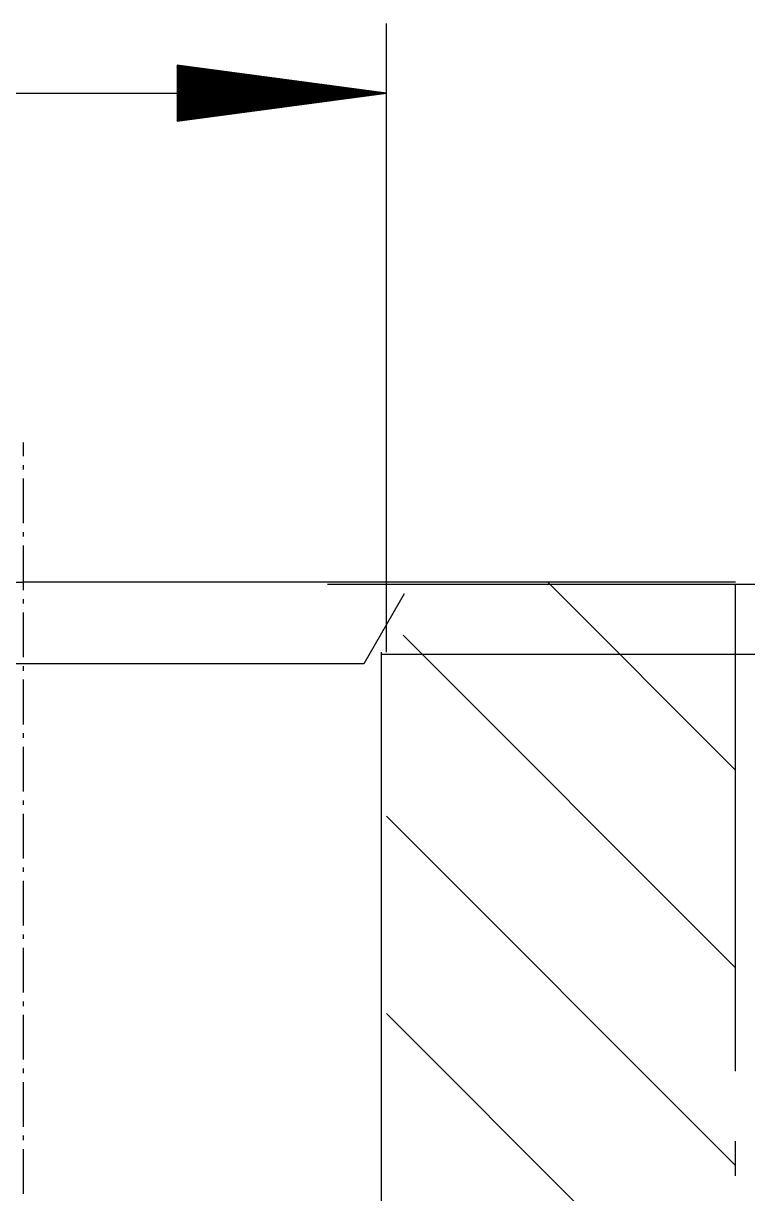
# Model space of a CAD drawing. Extents: x 1146 to 4564, y 131 to 1670.
# Drawn here: x 3685.87 to 3702.08, y 1507.56 to 1533.74 of the extents above; entities that cross this region are included whole.
import ezdxf

# ---------------------------------------------------------------- set-up
doc = ezdxf.new("R2010")
doc.units = 0
doc.header["$LTSCALE"] = 2
doc.header["$MEASUREMENT"] = 0
doc.linetypes.add('CENTER', pattern=[6.25, 5, -0.5, 0.25, -0.5])
doc.linetypes.add('DASHDOT-S', pattern=[14, 10, -2, 0, -2])
doc.layers.get('0').update_dxf_attribs({"linetype": 'CONTINUOUS'})
for name, color, linetype in [('1', 2, 'CONTINUOUS'), ('2', 4, 'CONTINUOUS'), ('4', 2, 'CENTER')]:
    doc.layers.add(name, color=color, linetype=linetype)

msp = doc.modelspace()

# ---------------------------------------------------------------- linework, layer by layer
at = {"color": 7, "linetype": 'Continuous'}
for p, q in [((3689.31, 1532.79), (3689.319, 1532.799)), ((3689.932, 1532.175), (3689.31, 1532.798)), ((3689.31, 1532.772), (3689.334, 1532.797)), ((3689.31, 1532.754), (3689.35, 1532.795)), ((3689.31, 1532.737), (3689.366, 1532.793)), ((3689.31, 1532.719), (3689.381, 1532.79)), ((3689.31, 1532.701), (3689.397, 1532.788)), ((3689.31, 1532.684), (3689.412, 1532.786)), ((3689.31, 1532.666), (3689.428, 1532.784)), ((3689.31, 1532.648), (3689.443, 1532.782)), ((3689.915, 1532.175), (3689.31, 1532.78)), ((3689.31, 1532.631), (3689.459, 1532.78)), ((3689.31, 1532.613), (3689.475, 1532.778)), ((3689.31, 1532.595), (3689.49, 1532.776)), ((3689.31, 1532.578), (3689.506, 1532.774)), ((3689.31, 1532.56), (3689.521, 1532.772)), ((3689.31, 1532.542), (3689.537, 1532.77)), ((3689.31, 1532.525), (3689.553, 1532.768)), ((3689.31, 1532.507), (3689.568, 1532.766)), ((3689.31, 1532.489), (3689.584, 1532.763)), ((3689.897, 1532.175), (3689.31, 1532.762)), ((3689.31, 1532.471), (3689.599, 1532.761)), ((3689.31, 1532.454), (3689.615, 1532.759)), ((3689.31, 1532.436), (3689.631, 1532.757)), ((3689.31, 1532.418), (3689.646, 1532.755)), ((3689.31, 1532.401), (3689.662, 1532.753)), ((3689.31, 1532.383), (3689.677, 1532.751)), ((3689.31, 1532.365), (3689.693, 1532.749)), ((3689.31, 1532.348), (3689.709, 1532.747)), ((3689.879, 1532.175), (3689.31, 1532.745)), ((3689.31, 1532.33), (3689.724, 1532.745)), ((3689.31, 1532.312), (3689.74, 1532.743)), ((3689.31, 1532.295), (3689.755, 1532.741)), ((3689.31, 1532.277), (3689.771, 1532.738)), ((3689.31, 1532.259), (3689.787, 1532.736)), ((3689.31, 1532.242), (3689.802, 1532.734)), ((3689.31, 1532.224), (3689.818, 1532.732)), ((3689.31, 1532.206), (3689.833, 1532.73)), ((3689.31, 1532.189), (3689.849, 1532.728)), ((3689.862, 1532.175), (3689.31, 1532.727)), ((3689.844, 1532.175), (3689.31, 1532.709)), ((3689.826, 1532.175), (3689.31, 1532.692)), ((3689.809, 1532.175), (3689.31, 1532.674)), ((3689.791, 1532.175), (3689.31, 1532.656)), ((3689.773, 1532.175), (3689.31, 1532.639)), ((3689.756, 1532.175), (3689.31, 1532.621)), ((3689.738, 1532.175), (3689.31, 1532.603)), ((3689.72, 1532.175), (3689.31, 1532.586)), ((3689.314, 1532.175), (3689.865, 1532.726)), ((3689.95, 1532.175), (3689.327, 1532.798)), ((3689.331, 1532.175), (3689.88, 1532.724)), ((3689.968, 1532.175), (3689.348, 1532.795)), ((3689.349, 1532.175), (3689.896, 1532.722)), ((3689.367, 1532.175), (3689.911, 1532.72)), ((3689.985, 1532.175), (3689.368, 1532.792)), ((3689.384, 1532.175), (3689.927, 1532.718)), ((3690.003, 1532.175), (3689.389, 1532.789)), ((3689.402, 1532.175), (3689.943, 1532.716)), ((3690.021, 1532.175), (3689.409, 1532.787)), ((3689.42, 1532.175), (3689.958, 1532.714)), ((3690.038, 1532.175), (3689.429, 1532.784)), ((3689.437, 1532.175), (3689.974, 1532.711)), ((3690.056, 1532.175), (3689.45, 1532.781)), ((3689.455, 1532.175), (3689.989, 1532.709)), ((3690.074, 1532.175), (3689.47, 1532.779)), ((3689.473, 1532.175), (3690.005, 1532.707)), ((3689.49, 1532.175), (3690.021, 1532.705)), ((3690.092, 1532.175), (3689.491, 1532.776)), ((3689.508, 1532.175), (3690.036, 1532.703)), ((3690.109, 1532.175), (3689.511, 1532.773)), ((3689.526, 1532.175), (3690.052, 1532.701)), ((3690.127, 1532.175), (3689.531, 1532.77)), ((3689.543, 1532.175), (3690.067, 1532.699)), ((3690.145, 1532.175), (3689.552, 1532.768)), ((3689.561, 1532.175), (3690.083, 1532.697)), ((3690.162, 1532.175), (3689.572, 1532.765)), ((3689.579, 1532.175), (3690.099, 1532.695)), ((3690.18, 1532.175), (3689.593, 1532.762)), ((3689.596, 1532.175), (3690.114, 1532.693)), ((3690.198, 1532.175), (3689.613, 1532.76)), ((3689.614, 1532.175), (3690.13, 1532.691)), ((3689.632, 1532.175), (3690.145, 1532.689)), ((3690.215, 1532.175), (3689.633, 1532.757)), ((3689.65, 1532.175), (3690.161, 1532.686)), ((3690.233, 1532.175), (3689.654, 1532.754)), ((3689.667, 1532.175), (3690.177, 1532.684)), ((3690.251, 1532.175), (3689.674, 1532.751)), ((3689.685, 1532.175), (3690.192, 1532.682)), ((3690.268, 1532.175), (3689.695, 1532.749)), ((3689.703, 1532.175), (3690.208, 1532.68)), ((3690.286, 1532.175), (3689.715, 1532.746)), ((3689.72, 1532.175), (3690.223, 1532.678)), ((3690.304, 1532.175), (3689.735, 1532.743)), ((3689.738, 1532.175), (3690.239, 1532.676)), ((3690.321, 1532.175), (3689.756, 1532.741)), ((3689.756, 1532.175), (3690.255, 1532.674)), ((3689.773, 1532.175), (3690.27, 1532.672)), ((3690.339, 1532.175), (3689.776, 1532.738)), ((3689.791, 1532.175), (3690.286, 1532.67)), ((3690.357, 1532.175), (3689.797, 1532.735)), ((3689.809, 1532.175), (3690.301, 1532.668)), ((3690.374, 1532.175), (3689.817, 1532.732)), ((3689.826, 1532.175), (3690.317, 1532.666)), ((3690.392, 1532.175), (3689.837, 1532.73)), ((3689.844, 1532.175), (3690.333, 1532.664)), ((3690.41, 1532.175), (3689.858, 1532.727)), ((3689.862, 1532.175), (3690.348, 1532.662)), ((3690.427, 1532.175), (3689.878, 1532.724)), ((3689.879, 1532.175), (3690.364, 1532.659)), ((3689.897, 1532.175), (3690.379, 1532.657)), ((3690.445, 1532.175), (3689.899, 1532.721)), ((3689.915, 1532.175), (3690.395, 1532.655)), ((3690.463, 1532.175), (3689.919, 1532.719)), ((3689.932, 1532.175), (3690.411, 1532.653)), ((3690.48, 1532.175), (3689.939, 1532.716)), ((3689.95, 1532.175), (3690.426, 1532.651)), ((3690.498, 1532.175), (3689.96, 1532.713)), ((3689.968, 1532.175), (3690.442, 1532.649)), ((3690.516, 1532.175), (3689.98, 1532.711)), ((3689.985, 1532.175), (3690.457, 1532.647)), ((3690.533, 1532.175), (3690.001, 1532.708)), ((3690.003, 1532.175), (3690.473, 1532.645)), ((3690.551, 1532.175), (3690.021, 1532.705)), ((3690.021, 1532.175), (3690.489, 1532.643)), ((3690.038, 1532.175), (3690.504, 1532.641)), ((3690.569, 1532.175), (3690.041, 1532.702)), ((3690.056, 1532.175), (3690.52, 1532.639)), ((3690.586, 1532.175), (3690.062, 1532.7)), ((3690.074, 1532.175), (3690.535, 1532.637)), ((3690.604, 1532.175), (3690.082, 1532.697)), ((3690.091, 1532.175), (3690.551, 1532.634)), ((3690.622, 1532.175), (3690.103, 1532.694)), ((3690.109, 1532.175), (3690.567, 1532.632)), ((3690.64, 1532.175), (3690.123, 1532.692)), ((3690.127, 1532.175), (3690.582, 1532.63)), ((3690.657, 1532.175), (3690.143, 1532.689)), ((3690.144, 1532.175), (3690.598, 1532.628)), ((3690.162, 1532.175), (3690.613, 1532.626)), ((3690.675, 1532.175), (3690.164, 1532.686)), ((3690.18, 1532.175), (3690.629, 1532.624)), ((3690.693, 1532.175), (3690.184, 1532.683)), ((3690.198, 1532.175), (3690.645, 1532.622)), ((3690.71, 1532.175), (3690.205, 1532.681)), ((3690.215, 1532.175), (3690.66, 1532.62)), ((3690.728, 1532.175), (3690.225, 1532.678)), ((3690.233, 1532.175), (3690.676, 1532.618)), ((3690.746, 1532.175), (3690.245, 1532.675)), ((3690.251, 1532.175), (3690.691, 1532.616)), ((3690.763, 1532.175), (3690.266, 1532.673)), ((3690.268, 1532.175), (3690.707, 1532.614)), ((3690.781, 1532.175), (3690.286, 1532.67)), ((3690.286, 1532.175), (3690.723, 1532.612)), ((3690.304, 1532.175), (3690.738, 1532.61)), ((3690.799, 1532.175), (3690.307, 1532.667)), ((3690.321, 1532.175), (3690.754, 1532.607)), ((3690.816, 1532.175), (3690.327, 1532.664)), ((3690.339, 1532.175), (3690.769, 1532.605)), ((3690.834, 1532.175), (3690.347, 1532.662)), ((3690.357, 1532.175), (3690.785, 1532.603)), ((3690.852, 1532.175), (3690.368, 1532.659)), ((3690.374, 1532.175), (3690.801, 1532.601)), ((3690.869, 1532.175), (3690.388, 1532.656)), ((3690.392, 1532.175), (3690.816, 1532.599)), ((3690.887, 1532.175), (3690.409, 1532.653)), ((3690.41, 1532.175), (3690.832, 1532.597)), ((3690.427, 1532.175), (3690.847, 1532.595)), ((3690.905, 1532.175), (3690.429, 1532.651)), ((3690.445, 1532.175), (3690.863, 1532.593)), ((3690.922, 1532.175), (3690.449, 1532.648)), ((3690.463, 1532.175), (3690.879, 1532.591)), ((3690.94, 1532.175), (3690.47, 1532.645)), ((3690.48, 1532.175), (3690.894, 1532.589)), ((3690.958, 1532.175), (3690.49, 1532.643)), ((3690.498, 1532.175), (3690.91, 1532.587)), ((3690.975, 1532.175), (3690.51, 1532.64)), ((3690.516, 1532.175), (3690.925, 1532.585)), ((3690.993, 1532.175), (3690.531, 1532.637)), ((3690.533, 1532.175), (3690.941, 1532.582)), ((3691.011, 1532.175), (3690.551, 1532.634)), ((3690.551, 1532.175), (3690.956, 1532.58)), ((3690.569, 1532.175), (3690.972, 1532.578)), ((3691.028, 1532.175), (3690.572, 1532.632)), ((3690.586, 1532.175), (3690.988, 1532.576)), ((3691.046, 1532.175), (3690.592, 1532.629)), ((3690.604, 1532.175), (3691.003, 1532.574)), ((3691.064, 1532.175), (3690.612, 1532.626)), ((3690.622, 1532.175), (3691.019, 1532.572)), ((3691.081, 1532.175), (3690.633, 1532.624)), ((3691.099, 1532.175), (3690.653, 1532.621)), ((3691.117, 1532.175), (3690.674, 1532.618)), ((3691.134, 1532.175), (3690.694, 1532.615)), ((3691.152, 1532.175), (3690.714, 1532.613)), ((3691.17, 1532.175), (3690.735, 1532.61)), ((3691.188, 1532.175), (3690.755, 1532.607)), ((3691.205, 1532.175), (3690.776, 1532.605)), ((3691.223, 1532.175), (3690.796, 1532.602)), ((3691.241, 1532.175), (3690.816, 1532.599)), ((3691.258, 1532.175), (3690.837, 1532.596)), ((3691.276, 1532.175), (3690.857, 1532.594)), ((3691.294, 1532.175), (3690.878, 1532.591)), ((3691.311, 1532.175), (3690.898, 1532.588)), ((3691.329, 1532.175), (3690.918, 1532.585)), ((3691.347, 1532.175), (3690.939, 1532.583)), ((3691.364, 1532.175), (3690.959, 1532.58)), ((3691.382, 1532.175), (3690.98, 1532.577)), ((3691.4, 1532.175), (3691, 1532.575)), ((3691.417, 1532.175), (3691.02, 1532.572)), ((3689.703, 1532.175), (3689.31, 1532.568)), ((3689.685, 1532.175), (3689.31, 1532.55)), ((3689.667, 1532.175), (3689.31, 1532.533)), ((3689.65, 1532.175), (3689.31, 1532.515)), ((3689.632, 1532.175), (3689.31, 1532.497)), ((3689.614, 1532.175), (3689.31, 1532.48)), ((3689.597, 1532.175), (3689.31, 1532.462)), ((3689.579, 1532.175), (3689.31, 1532.444)), ((3689.561, 1532.175), (3689.31, 1532.427)), ((3689.543, 1532.175), (3689.31, 1532.409)), ((3689.526, 1532.175), (3689.31, 1532.391)), ((3689.508, 1532.175), (3689.31, 1532.374)), ((3689.49, 1532.175), (3689.31, 1532.356)), ((3689.473, 1532.175), (3689.31, 1532.338)), ((3689.455, 1532.175), (3689.31, 1532.32)), ((3690.639, 1532.175), (3691.034, 1532.57)), ((3690.657, 1532.175), (3691.05, 1532.568)), ((3690.675, 1532.175), (3691.066, 1532.566)), ((3690.692, 1532.175), (3691.081, 1532.564)), ((3690.71, 1532.175), (3691.097, 1532.562)), ((3690.728, 1532.175), (3691.112, 1532.56)), ((3690.746, 1532.175), (3691.128, 1532.558)), ((3690.763, 1532.175), (3691.144, 1532.555)), ((3690.781, 1532.175), (3691.159, 1532.553)), ((3690.799, 1532.175), (3691.175, 1532.551)), ((3690.816, 1532.175), (3691.19, 1532.549)), ((3690.834, 1532.175), (3691.206, 1532.547)), ((3690.852, 1532.175), (3691.222, 1532.545)), ((3690.869, 1532.175), (3691.237, 1532.543)), ((3690.887, 1532.175), (3691.253, 1532.541)), ((3690.905, 1532.175), (3691.268, 1532.539)), ((3690.922, 1532.175), (3691.284, 1532.537)), ((3690.94, 1532.175), (3691.3, 1532.535)), ((3690.958, 1532.175), (3691.315, 1532.533)), ((3690.975, 1532.175), (3691.331, 1532.53)), ((3690.993, 1532.175), (3691.346, 1532.528)), ((3691.011, 1532.175), (3691.362, 1532.526)), ((3691.028, 1532.175), (3691.378, 1532.524)), ((3691.435, 1532.175), (3691.041, 1532.569)), ((3691.046, 1532.175), (3691.393, 1532.522)), ((3691.453, 1532.175), (3691.061, 1532.566)), ((3691.064, 1532.175), (3691.409, 1532.52)), ((3691.081, 1532.175), (3691.424, 1532.518)), ((3691.47, 1532.175), (3691.082, 1532.564)), ((3691.099, 1532.175), (3691.44, 1532.516)), ((3691.488, 1532.175), (3691.102, 1532.561)), ((3691.117, 1532.175), (3691.456, 1532.514)), ((3691.506, 1532.175), (3691.122, 1532.558)), ((3691.134, 1532.175), (3691.471, 1532.512)), ((3691.523, 1532.175), (3691.143, 1532.556)), ((3691.152, 1532.175), (3691.487, 1532.51)), ((3691.541, 1532.175), (3691.163, 1532.553)), ((3691.17, 1532.175), (3691.502, 1532.508)), ((3691.559, 1532.175), (3691.184, 1532.55)), ((3691.187, 1532.175), (3691.518, 1532.506)), ((3691.576, 1532.175), (3691.204, 1532.547)), ((3691.205, 1532.175), (3691.534, 1532.503)), ((3691.223, 1532.175), (3691.549, 1532.501)), ((3691.594, 1532.175), (3691.224, 1532.545)), ((3691.24, 1532.175), (3691.565, 1532.499)), ((3691.612, 1532.175), (3691.245, 1532.542)), ((3691.258, 1532.175), (3691.58, 1532.497)), ((3691.629, 1532.175), (3691.265, 1532.539)), ((3691.276, 1532.175), (3691.596, 1532.495)), ((3691.647, 1532.175), (3691.286, 1532.537)), ((3691.294, 1532.175), (3691.612, 1532.493)), ((3691.665, 1532.175), (3691.306, 1532.534)), ((3691.311, 1532.175), (3691.627, 1532.491)), ((3691.682, 1532.175), (3691.326, 1532.531)), ((3691.329, 1532.175), (3691.643, 1532.489)), ((3691.7, 1532.175), (3691.347, 1532.528)), ((3691.347, 1532.175), (3691.658, 1532.487)), ((3691.364, 1532.175), (3691.674, 1532.485)), ((3691.718, 1532.175), (3691.367, 1532.526)), ((3691.382, 1532.175), (3691.69, 1532.483)), ((3691.736, 1532.175), (3691.388, 1532.523)), ((3691.4, 1532.175), (3691.705, 1532.481)), ((3691.753, 1532.175), (3691.408, 1532.52)), ((3691.417, 1532.175), (3691.721, 1532.479)), ((3691.771, 1532.175), (3691.428, 1532.517)), ((3691.435, 1532.175), (3691.736, 1532.476)), ((3691.789, 1532.175), (3691.449, 1532.515)), ((3691.453, 1532.175), (3691.752, 1532.474)), ((3691.806, 1532.175), (3691.469, 1532.512)), ((3691.47, 1532.175), (3691.768, 1532.472)), ((3691.488, 1532.175), (3691.783, 1532.47)), ((3691.824, 1532.175), (3691.49, 1532.509)), ((3691.506, 1532.175), (3691.799, 1532.468)), ((3691.842, 1532.175), (3691.51, 1532.507)), ((3691.523, 1532.175), (3691.814, 1532.466)), ((3691.859, 1532.175), (3691.53, 1532.504)), ((3691.541, 1532.175), (3691.83, 1532.464)), ((3691.877, 1532.175), (3691.551, 1532.501)), ((3691.559, 1532.175), (3691.846, 1532.462)), ((3691.895, 1532.175), (3691.571, 1532.498)), ((3691.576, 1532.175), (3691.861, 1532.46)), ((3691.912, 1532.175), (3691.592, 1532.496)), ((3691.594, 1532.175), (3691.877, 1532.458)), ((3691.93, 1532.175), (3691.612, 1532.493)), ((3691.612, 1532.175), (3691.892, 1532.456)), ((3691.629, 1532.175), (3691.908, 1532.454)), ((3691.948, 1532.175), (3691.632, 1532.49)), ((3691.647, 1532.175), (3691.924, 1532.451)), ((3691.965, 1532.175), (3691.653, 1532.488)), ((3691.665, 1532.175), (3691.939, 1532.449)), ((3691.983, 1532.175), (3691.673, 1532.485)), ((3691.682, 1532.175), (3691.955, 1532.447)), ((3692.001, 1532.175), (3691.694, 1532.482)), ((3691.7, 1532.175), (3691.97, 1532.445)), ((3692.018, 1532.175), (3691.714, 1532.479)), ((3691.718, 1532.175), (3691.986, 1532.443)), ((3692.036, 1532.175), (3691.734, 1532.477)), ((3691.735, 1532.175), (3692.002, 1532.441)), ((3691.753, 1532.175), (3692.017, 1532.439)), ((3692.054, 1532.175), (3691.755, 1532.474)), ((3691.771, 1532.175), (3692.033, 1532.437)), ((3692.071, 1532.175), (3691.775, 1532.471)), ((3691.789, 1532.175), (3692.048, 1532.435)), ((3692.089, 1532.175), (3691.796, 1532.469)), ((3691.806, 1532.175), (3692.064, 1532.433)), ((3692.107, 1532.175), (3691.816, 1532.466)), ((3691.824, 1532.175), (3692.08, 1532.431)), ((3692.124, 1532.175), (3691.836, 1532.463)), ((3691.842, 1532.175), (3692.095, 1532.429)), ((3692.142, 1532.175), (3691.857, 1532.46)), ((3691.859, 1532.175), (3692.111, 1532.427)), ((3692.16, 1532.175), (3691.877, 1532.458)), ((3691.877, 1532.175), (3692.126, 1532.424)), ((3691.895, 1532.175), (3692.142, 1532.422)), ((3692.177, 1532.175), (3691.898, 1532.455)), ((3691.912, 1532.175), (3692.158, 1532.42)), ((3692.195, 1532.175), (3691.918, 1532.452)), ((3691.93, 1532.175), (3692.173, 1532.418)), ((3692.213, 1532.175), (3691.938, 1532.449)), ((3691.948, 1532.175), (3692.189, 1532.416)), ((3692.231, 1532.175), (3691.959, 1532.447)), ((3691.965, 1532.175), (3692.204, 1532.414)), ((3692.248, 1532.175), (3691.979, 1532.444)), ((3691.983, 1532.175), (3692.22, 1532.412)), ((3692.266, 1532.175), (3692, 1532.441)), ((3692.001, 1532.175), (3692.236, 1532.41)), ((3692.018, 1532.175), (3692.251, 1532.408)), ((3692.284, 1532.175), (3692.02, 1532.439)), ((3692.036, 1532.175), (3692.267, 1532.406)), ((3692.301, 1532.175), (3692.04, 1532.436)), ((3692.054, 1532.175), (3692.282, 1532.404)), ((3692.319, 1532.175), (3692.061, 1532.433)), ((3692.071, 1532.175), (3692.298, 1532.402)), ((3692.337, 1532.175), (3692.081, 1532.43)), ((3692.089, 1532.175), (3692.314, 1532.399)), ((3692.354, 1532.175), (3692.101, 1532.428)), ((3692.107, 1532.175), (3692.329, 1532.397)), ((3692.372, 1532.175), (3692.122, 1532.425)), ((3692.124, 1532.175), (3692.345, 1532.395)), ((3692.39, 1532.175), (3692.142, 1532.422)), ((3692.142, 1532.175), (3692.36, 1532.393)), ((3692.16, 1532.175), (3692.376, 1532.391)), ((3692.407, 1532.175), (3692.163, 1532.42)), ((3692.177, 1532.175), (3692.391, 1532.389)), ((3692.425, 1532.175), (3692.183, 1532.417)), ((3692.195, 1532.175), (3692.407, 1532.387)), ((3692.443, 1532.175), (3692.203, 1532.414)), ((3692.213, 1532.175), (3692.423, 1532.385)), ((3692.46, 1532.175), (3692.224, 1532.411)), ((3692.23, 1532.175), (3692.438, 1532.383)), ((3692.478, 1532.175), (3692.244, 1532.409)), ((3692.248, 1532.175), (3692.454, 1532.381)), ((3692.496, 1532.175), (3692.265, 1532.406)), ((3692.266, 1532.175), (3692.469, 1532.379)), ((3692.283, 1532.175), (3692.485, 1532.377)), ((3692.513, 1532.175), (3692.285, 1532.403)), ((3692.301, 1532.175), (3692.501, 1532.375)), ((3692.531, 1532.175), (3692.305, 1532.401)), ((3692.319, 1532.175), (3692.516, 1532.372)), ((3692.549, 1532.175), (3692.326, 1532.398)), ((3692.337, 1532.175), (3692.532, 1532.37)), ((3692.566, 1532.175), (3692.346, 1532.395)), ((3692.354, 1532.175), (3692.547, 1532.368)), ((3692.584, 1532.175), (3692.367, 1532.392)), ((3692.372, 1532.175), (3692.563, 1532.366)), ((3692.602, 1532.175), (3692.387, 1532.39)), ((3692.39, 1532.175), (3692.579, 1532.364)), ((3692.619, 1532.175), (3692.407, 1532.387)), ((3692.407, 1532.175), (3692.594, 1532.362)), ((3692.425, 1532.175), (3692.61, 1532.36)), ((3692.637, 1532.175), (3692.428, 1532.384)), ((3692.443, 1532.175), (3692.625, 1532.358)), ((3692.655, 1532.175), (3692.448, 1532.382)), ((3692.46, 1532.175), (3692.641, 1532.356)), ((3692.672, 1532.175), (3692.469, 1532.379)), ((3692.478, 1532.175), (3692.657, 1532.354)), ((3692.69, 1532.175), (3692.489, 1532.376)), ((3692.496, 1532.175), (3692.672, 1532.352)), ((3692.708, 1532.175), (3692.509, 1532.373)), ((3692.513, 1532.175), (3692.688, 1532.35)), ((3692.725, 1532.175), (3692.53, 1532.371)), ((3692.531, 1532.175), (3692.703, 1532.347)), ((3692.549, 1532.175), (3692.719, 1532.345)), ((3692.743, 1532.175), (3692.55, 1532.368)), ((3692.566, 1532.175), (3692.735, 1532.343)), ((3692.761, 1532.175), (3692.571, 1532.365)), ((3692.584, 1532.175), (3692.75, 1532.341)), ((3692.779, 1532.175), (3692.591, 1532.362)), ((3692.602, 1532.175), (3692.766, 1532.339)), ((3692.796, 1532.175), (3692.611, 1532.36)), ((3692.619, 1532.175), (3692.781, 1532.337)), ((3692.814, 1532.175), (3692.632, 1532.357)), ((3692.637, 1532.175), (3692.797, 1532.335)), ((3692.832, 1532.175), (3692.652, 1532.354)), ((3692.655, 1532.175), (3692.813, 1532.333)), ((3692.672, 1532.175), (3692.828, 1532.331)), ((3692.849, 1532.175), (3692.673, 1532.352)), ((3692.69, 1532.175), (3692.844, 1532.329)), ((3692.867, 1532.175), (3692.693, 1532.349)), ((3692.708, 1532.175), (3692.859, 1532.327)), ((3692.885, 1532.175), (3692.713, 1532.346)), ((3692.725, 1532.175), (3692.875, 1532.325)), ((3692.902, 1532.175), (3692.734, 1532.343)), ((3692.743, 1532.175), (3692.891, 1532.323)), ((3692.92, 1532.175), (3692.754, 1532.341)), ((3692.761, 1532.175), (3692.906, 1532.32)), ((3692.938, 1532.175), (3692.775, 1532.338)), ((3692.778, 1532.175), (3692.922, 1532.318)), ((3692.955, 1532.175), (3692.795, 1532.335)), ((3692.796, 1532.175), (3692.937, 1532.316)), ((3692.814, 1532.175), (3692.953, 1532.314)), ((3692.973, 1532.175), (3692.815, 1532.333)), ((3692.831, 1532.175), (3692.969, 1532.312)), ((3692.991, 1532.175), (3692.836, 1532.33)), ((3692.849, 1532.175), (3692.984, 1532.31)), ((3693.008, 1532.175), (3692.856, 1532.327)), ((3693.026, 1532.175), (3692.877, 1532.324)), ((3693.044, 1532.175), (3692.897, 1532.322)), ((3693.061, 1532.175), (3692.917, 1532.319)), ((3693.079, 1532.175), (3692.938, 1532.316)), ((3693.097, 1532.175), (3692.958, 1532.314)), ((3693.114, 1532.175), (3692.979, 1532.311)), ((3689.437, 1532.175), (3689.31, 1532.303)), ((3689.42, 1532.175), (3689.31, 1532.285)), ((3689.402, 1532.175), (3689.31, 1532.267)), ((3689.384, 1532.175), (3689.31, 1532.25)), ((3689.367, 1532.175), (3689.31, 1532.232)), ((3689.349, 1532.175), (3689.31, 1532.214)), ((3689.331, 1532.175), (3689.31, 1532.197)), ((3689.314, 1532.175), (3689.31, 1532.179)), ((3689.31, 1531.552), (3689.932, 1532.175)), ((3689.31, 1531.57), (3689.915, 1532.175)), ((3689.31, 1531.588), (3689.897, 1532.175)), ((3689.31, 1531.605), (3689.879, 1532.175)), ((3689.31, 1531.623), (3689.862, 1532.175)), ((3689.31, 1531.641), (3689.844, 1532.175)), ((3689.31, 1531.658), (3689.826, 1532.175)), ((3689.31, 1531.676), (3689.809, 1532.175)), ((3689.31, 1531.694), (3689.791, 1532.175)), ((3689.31, 1531.711), (3689.773, 1532.175)), ((3689.31, 1531.729), (3689.756, 1532.175)), ((3689.31, 1531.747), (3689.738, 1532.175)), ((3689.31, 1531.764), (3689.72, 1532.175)), ((3689.31, 1531.782), (3689.703, 1532.175)), ((3689.31, 1531.8), (3689.685, 1532.175)), ((3689.31, 1531.817), (3689.667, 1532.175)), ((3689.31, 1531.835), (3689.65, 1532.175)), ((3689.31, 1531.853), (3689.632, 1532.175)), ((3689.31, 1531.87), (3689.614, 1532.175)), ((3689.31, 1531.888), (3689.596, 1532.175)), ((3689.31, 1531.906), (3689.579, 1532.175)), ((3689.31, 1531.923), (3689.561, 1532.175)), ((3689.31, 1531.941), (3689.543, 1532.175)), ((3689.31, 1531.959), (3689.526, 1532.175)), ((3689.31, 1531.977), (3689.508, 1532.175)), ((3689.31, 1531.994), (3689.49, 1532.175)), ((3689.31, 1532.012), (3689.473, 1532.175)), ((3689.31, 1532.03), (3689.455, 1532.175)), ((3689.31, 1532.047), (3689.437, 1532.175)), ((3689.31, 1532.065), (3689.42, 1532.175)), ((3689.31, 1532.083), (3689.402, 1532.175)), ((3689.31, 1532.1), (3689.384, 1532.175)), ((3689.31, 1532.118), (3689.367, 1532.175)), ((3689.31, 1532.136), (3689.349, 1532.175)), ((3689.31, 1532.153), (3689.331, 1532.175)), ((3689.31, 1532.171), (3689.314, 1532.175)), ((3689.849, 1531.622), (3689.31, 1532.161)), ((3689.833, 1531.62), (3689.31, 1532.144)), ((3689.818, 1531.618), (3689.31, 1532.126)), ((3689.802, 1531.616), (3689.31, 1532.108)), ((3689.787, 1531.614), (3689.31, 1532.091)), ((3689.771, 1531.612), (3689.31, 1532.073)), ((3689.755, 1531.609), (3689.31, 1532.055)), ((3689.865, 1531.624), (3689.314, 1532.175)), ((3689.327, 1531.552), (3689.95, 1532.175)), ((3689.88, 1531.626), (3689.331, 1532.175)), ((3689.348, 1531.555), (3689.968, 1532.175)), ((3689.896, 1531.628), (3689.349, 1532.175)), ((3689.911, 1531.63), (3689.367, 1532.175)), ((3689.368, 1531.558), (3689.985, 1532.175)), ((3689.927, 1531.632), (3689.384, 1532.175)), ((3689.389, 1531.561), (3690.003, 1532.175)), ((3689.943, 1531.634), (3689.402, 1532.175)), ((3689.409, 1531.563), (3690.021, 1532.175)), ((3689.958, 1531.636), (3689.42, 1532.175)), ((3689.429, 1531.566), (3690.038, 1532.175)), ((3689.974, 1531.639), (3689.437, 1532.175)), ((3689.45, 1531.569), (3690.056, 1532.175)), ((3689.989, 1531.641), (3689.455, 1532.175)), ((3689.47, 1531.571), (3690.074, 1532.175)), ((3690.005, 1531.643), (3689.473, 1532.175)), ((3690.021, 1531.645), (3689.49, 1532.175)), ((3689.491, 1531.574), (3690.091, 1532.175)), ((3690.036, 1531.647), (3689.508, 1532.175)), ((3689.511, 1531.577), (3690.109, 1532.175)), ((3690.052, 1531.649), (3689.526, 1532.175)), ((3689.531, 1531.58), (3690.127, 1532.175)), ((3690.067, 1531.651), (3689.543, 1532.175)), ((3689.552, 1531.582), (3690.144, 1532.175)), ((3690.083, 1531.653), (3689.561, 1532.175)), ((3689.572, 1531.585), (3690.162, 1532.175)), ((3690.099, 1531.655), (3689.579, 1532.175)), ((3689.593, 1531.588), (3690.18, 1532.175)), ((3690.114, 1531.657), (3689.597, 1532.175)), ((3689.613, 1531.59), (3690.198, 1532.175)), ((3690.13, 1531.659), (3689.614, 1532.175)), ((3690.145, 1531.661), (3689.632, 1532.175)), ((3689.633, 1531.593), (3690.215, 1532.175)), ((3690.161, 1531.664), (3689.65, 1532.175)), ((3689.654, 1531.596), (3690.233, 1532.175)), ((3690.177, 1531.666), (3689.667, 1532.175)), ((3689.674, 1531.599), (3690.251, 1532.175)), ((3690.192, 1531.668), (3689.685, 1532.175)), ((3689.695, 1531.601), (3690.268, 1532.175)), ((3690.208, 1531.67), (3689.703, 1532.175)), ((3689.715, 1531.604), (3690.286, 1532.175)), ((3690.223, 1531.672), (3689.72, 1532.175)), ((3689.735, 1531.607), (3690.304, 1532.175)), ((3690.239, 1531.674), (3689.738, 1532.175)), ((3690.255, 1531.676), (3689.756, 1532.175)), ((3689.756, 1531.609), (3690.321, 1532.175)), ((3690.27, 1531.678), (3689.773, 1532.175)), ((3689.776, 1531.612), (3690.339, 1532.175)), ((3690.286, 1531.68), (3689.791, 1532.175)), ((3689.797, 1531.615), (3690.357, 1532.175)), ((3690.301, 1531.682), (3689.809, 1532.175)), ((3689.817, 1531.618), (3690.374, 1532.175)), ((3690.317, 1531.684), (3689.826, 1532.175)), ((3689.837, 1531.62), (3690.392, 1532.175)), ((3690.333, 1531.686), (3689.844, 1532.175)), ((3689.858, 1531.623), (3690.41, 1532.175)), ((3690.348, 1531.688), (3689.862, 1532.175)), ((3689.878, 1531.626), (3690.427, 1532.175)), ((3690.364, 1531.691), (3689.879, 1532.175)), ((3690.379, 1531.693), (3689.897, 1532.175)), ((3689.899, 1531.629), (3690.445, 1532.175)), ((3690.395, 1531.695), (3689.915, 1532.175)), ((3689.919, 1531.631), (3690.463, 1532.175)), ((3690.411, 1531.697), (3689.932, 1532.175)), ((3689.939, 1531.634), (3690.48, 1532.175)), ((3690.426, 1531.699), (3689.95, 1532.175)), ((3689.96, 1531.637), (3690.498, 1532.175)), ((3690.442, 1531.701), (3689.968, 1532.175)), ((3689.98, 1531.639), (3690.516, 1532.175)), ((3690.457, 1531.703), (3689.985, 1532.175)), ((3690.001, 1531.642), (3690.533, 1532.175)), ((3690.473, 1531.705), (3690.003, 1532.175)), ((3690.489, 1531.707), (3690.021, 1532.175)), ((3690.021, 1531.645), (3690.551, 1532.175)), ((3690.504, 1531.709), (3690.038, 1532.175)), ((3690.041, 1531.648), (3690.569, 1532.175)), ((3690.52, 1531.711), (3690.056, 1532.175)), ((3690.062, 1531.65), (3690.586, 1532.175)), ((3690.535, 1531.713), (3690.074, 1532.175)), ((3690.082, 1531.653), (3690.604, 1532.175)), ((3690.551, 1531.716), (3690.092, 1532.175)), ((3690.103, 1531.656), (3690.622, 1532.175)), ((3690.567, 1531.718), (3690.109, 1532.175)), ((3690.123, 1531.658), (3690.639, 1532.175)), ((3690.582, 1531.72), (3690.127, 1532.175)), ((3690.143, 1531.661), (3690.657, 1532.175)), ((3690.598, 1531.722), (3690.145, 1532.175)), ((3690.613, 1531.724), (3690.162, 1532.175)), ((3690.164, 1531.664), (3690.675, 1532.175)), ((3690.629, 1531.726), (3690.18, 1532.175)), ((3690.184, 1531.667), (3690.692, 1532.175)), ((3690.645, 1531.728), (3690.198, 1532.175)), ((3690.204, 1531.669), (3690.71, 1532.175)), ((3690.66, 1531.73), (3690.215, 1532.175)), ((3690.225, 1531.672), (3690.728, 1532.175)), ((3690.676, 1531.732), (3690.233, 1532.175)), ((3690.245, 1531.675), (3690.746, 1532.175)), ((3690.691, 1531.734), (3690.251, 1532.175)), ((3690.266, 1531.677), (3690.763, 1532.175)), ((3690.707, 1531.736), (3690.268, 1532.175)), ((3690.723, 1531.738), (3690.286, 1532.175)), ((3690.286, 1531.68), (3690.781, 1532.175)), ((3690.738, 1531.74), (3690.304, 1532.175)), ((3690.306, 1531.683), (3690.799, 1532.175)), ((3690.754, 1531.743), (3690.321, 1532.175)), ((3690.327, 1531.686), (3690.816, 1532.175)), ((3690.769, 1531.745), (3690.339, 1532.175)), ((3690.347, 1531.688), (3690.834, 1532.175)), ((3690.785, 1531.747), (3690.357, 1532.175)), ((3690.368, 1531.691), (3690.852, 1532.175)), ((3690.801, 1531.749), (3690.374, 1532.175)), ((3690.388, 1531.694), (3690.869, 1532.175)), ((3690.816, 1531.751), (3690.392, 1532.175)), ((3690.408, 1531.697), (3690.887, 1532.175)), ((3690.832, 1531.753), (3690.41, 1532.175)), ((3690.847, 1531.755), (3690.427, 1532.175)), ((3690.429, 1531.699), (3690.905, 1532.175)), ((3690.863, 1531.757), (3690.445, 1532.175)), ((3690.449, 1531.702), (3690.922, 1532.175)), ((3690.879, 1531.759), (3690.463, 1532.175)), ((3690.47, 1531.705), (3690.94, 1532.175)), ((3690.894, 1531.761), (3690.48, 1532.175)), ((3690.49, 1531.707), (3690.958, 1532.175)), ((3690.91, 1531.763), (3690.498, 1532.175)), ((3690.51, 1531.71), (3690.975, 1532.175)), ((3690.925, 1531.765), (3690.516, 1532.175)), ((3690.531, 1531.713), (3690.993, 1532.175)), ((3690.941, 1531.768), (3690.533, 1532.175)), ((3690.957, 1531.77), (3690.551, 1532.175)), ((3690.551, 1531.716), (3691.011, 1532.175)), ((3690.972, 1531.772), (3690.569, 1532.175)), ((3690.572, 1531.718), (3691.028, 1532.175)), ((3690.988, 1531.774), (3690.586, 1532.175)), ((3690.592, 1531.721), (3691.046, 1532.175)), ((3691.003, 1531.776), (3690.604, 1532.175)), ((3690.612, 1531.724), (3691.064, 1532.175)), ((3691.019, 1531.778), (3690.622, 1532.175)), ((3690.633, 1531.726), (3691.081, 1532.175)), ((3691.035, 1531.78), (3690.64, 1532.175)), ((3690.653, 1531.729), (3691.099, 1532.175)), ((3691.05, 1531.782), (3690.657, 1532.175)), ((3690.674, 1531.732), (3691.117, 1532.175)), ((3691.066, 1531.784), (3690.675, 1532.175)), ((3691.081, 1531.786), (3690.693, 1532.175)), ((3690.694, 1531.735), (3691.134, 1532.175)), ((3691.097, 1531.788), (3690.71, 1532.175)), ((3690.714, 1531.737), (3691.152, 1532.175)), ((3691.113, 1531.79), (3690.728, 1532.175)), ((3690.735, 1531.74), (3691.17, 1532.175)), ((3691.128, 1531.792), (3690.746, 1532.175)), ((3690.755, 1531.743), (3691.187, 1532.175)), ((3691.144, 1531.795), (3690.763, 1532.175)), ((3690.776, 1531.745), (3691.205, 1532.175)), ((3691.159, 1531.797), (3690.781, 1532.175)), ((3690.796, 1531.748), (3691.223, 1532.175)), ((3691.175, 1531.799), (3690.799, 1532.175)), ((3691.19, 1531.801), (3690.816, 1532.175)), ((3690.816, 1531.751), (3691.24, 1532.175)), ((3691.206, 1531.803), (3690.834, 1532.175)), ((3690.837, 1531.754), (3691.258, 1532.175)), ((3691.222, 1531.805), (3690.852, 1532.175)), ((3690.857, 1531.756), (3691.276, 1532.175)), ((3691.237, 1531.807), (3690.869, 1532.175)), ((3690.878, 1531.759), (3691.294, 1532.175)), ((3691.253, 1531.809), (3690.887, 1532.175)), ((3690.898, 1531.762), (3691.311, 1532.175)), ((3691.268, 1531.811), (3690.905, 1532.175)), ((3690.918, 1531.765), (3691.329, 1532.175)), ((3691.284, 1531.813), (3690.922, 1532.175)), ((3690.939, 1531.767), (3691.347, 1532.175)), ((3691.3, 1531.815), (3690.94, 1532.175)), ((3691.315, 1531.817), (3690.958, 1532.175)), ((3690.959, 1531.77), (3691.364, 1532.175)), ((3691.331, 1531.819), (3690.975, 1532.175)), ((3690.98, 1531.773), (3691.382, 1532.175)), ((3691.346, 1531.822), (3690.993, 1532.175)), ((3691, 1531.775), (3691.4, 1532.175)), ((3691.362, 1531.824), (3691.011, 1532.175)), ((3691.02, 1531.778), (3691.417, 1532.175)), ((3691.378, 1531.826), (3691.028, 1532.175)), ((3691.041, 1531.781), (3691.435, 1532.175)), ((3691.393, 1531.828), (3691.046, 1532.175)), ((3691.061, 1531.784), (3691.453, 1532.175)), ((3691.409, 1531.83), (3691.064, 1532.175)), ((3691.424, 1531.832), (3691.081, 1532.175)), ((3691.082, 1531.786), (3691.47, 1532.175)), ((3691.44, 1531.834), (3691.099, 1532.175)), ((3691.102, 1531.789), (3691.488, 1532.175)), ((3691.456, 1531.836), (3691.117, 1532.175)), ((3691.122, 1531.792), (3691.506, 1532.175)), ((3691.471, 1531.838), (3691.134, 1532.175)), ((3691.143, 1531.794), (3691.523, 1532.175)), ((3691.487, 1531.84), (3691.152, 1532.175)), ((3691.163, 1531.797), (3691.541, 1532.175)), ((3691.502, 1531.842), (3691.17, 1532.175)), ((3691.184, 1531.8), (3691.559, 1532.175)), ((3691.518, 1531.844), (3691.188, 1532.175)), ((3691.204, 1531.803), (3691.576, 1532.175)), ((3691.534, 1531.847), (3691.205, 1532.175)), ((3691.549, 1531.849), (3691.223, 1532.175)), ((3691.224, 1531.805), (3691.594, 1532.175)), ((3691.565, 1531.851), (3691.241, 1532.175)), ((3691.245, 1531.808), (3691.612, 1532.175)), ((3691.58, 1531.853), (3691.258, 1532.175)), ((3691.265, 1531.811), (3691.629, 1532.175)), ((3691.596, 1531.855), (3691.276, 1532.175)), ((3691.286, 1531.813), (3691.647, 1532.175)), ((3691.612, 1531.857), (3691.294, 1532.175)), ((3691.306, 1531.816), (3691.665, 1532.175)), ((3691.627, 1531.859), (3691.311, 1532.175)), ((3691.326, 1531.819), (3691.682, 1532.175)), ((3691.643, 1531.861), (3691.329, 1532.175)), ((3691.658, 1531.863), (3691.347, 1532.175)), ((3691.347, 1531.822), (3691.7, 1532.175)), ((3691.674, 1531.865), (3691.364, 1532.175)), ((3691.367, 1531.824), (3691.718, 1532.175)), ((3691.69, 1531.867), (3691.382, 1532.175)), ((3691.388, 1531.827), (3691.735, 1532.175)), ((3691.705, 1531.869), (3691.4, 1532.175)), ((3691.408, 1531.83), (3691.753, 1532.175)), ((3691.721, 1531.871), (3691.417, 1532.175)), ((3691.428, 1531.832), (3691.771, 1532.175)), ((3691.736, 1531.874), (3691.435, 1532.175)), ((3691.449, 1531.835), (3691.789, 1532.175)), ((3691.752, 1531.876), (3691.453, 1532.175)), ((3691.469, 1531.838), (3691.806, 1532.175)), ((3691.768, 1531.878), (3691.47, 1532.175)), ((3691.783, 1531.88), (3691.488, 1532.175)), ((3691.49, 1531.841), (3691.824, 1532.175)), ((3691.799, 1531.882), (3691.506, 1532.175)), ((3691.51, 1531.843), (3691.842, 1532.175)), ((3691.814, 1531.884), (3691.523, 1532.175)), ((3691.53, 1531.846), (3691.859, 1532.175)), ((3691.83, 1531.886), (3691.541, 1532.175)), ((3691.551, 1531.849), (3691.877, 1532.175)), ((3691.846, 1531.888), (3691.559, 1532.175)), ((3691.571, 1531.852), (3691.895, 1532.175)), ((3691.861, 1531.89), (3691.576, 1532.175)), ((3691.592, 1531.854), (3691.912, 1532.175)), ((3691.877, 1531.892), (3691.594, 1532.175)), ((3691.892, 1531.894), (3691.612, 1532.175)), ((3691.612, 1531.857), (3691.93, 1532.175)), ((3691.908, 1531.896), (3691.629, 1532.175)), ((3691.632, 1531.86), (3691.948, 1532.175)), ((3691.924, 1531.899), (3691.647, 1532.175)), ((3691.653, 1531.862), (3691.965, 1532.175)), ((3691.939, 1531.901), (3691.665, 1532.175)), ((3691.673, 1531.865), (3691.983, 1532.175)), ((3691.955, 1531.903), (3691.682, 1532.175)), ((3691.693, 1531.868), (3692.001, 1532.175)), ((3691.97, 1531.905), (3691.7, 1532.175)), ((3691.714, 1531.871), (3692.018, 1532.175)), ((3691.986, 1531.907), (3691.718, 1532.175)), ((3691.734, 1531.873), (3692.036, 1532.175)), ((3692.002, 1531.909), (3691.736, 1532.175)), ((3692.017, 1531.911), (3691.753, 1532.175)), ((3691.755, 1531.876), (3692.054, 1532.175)), ((3692.033, 1531.913), (3691.771, 1532.175)), ((3691.775, 1531.879), (3692.071, 1532.175)), ((3692.048, 1531.915), (3691.789, 1532.175)), ((3691.795, 1531.881), (3692.089, 1532.175)), ((3692.064, 1531.917), (3691.806, 1532.175)), ((3691.816, 1531.884), (3692.107, 1532.175)), ((3692.08, 1531.919), (3691.824, 1532.175)), ((3691.836, 1531.887), (3692.124, 1532.175)), ((3692.095, 1531.921), (3691.842, 1532.175)), ((3691.857, 1531.89), (3692.142, 1532.175)), ((3692.111, 1531.923), (3691.859, 1532.175)), ((3692.126, 1531.926), (3691.877, 1532.175)), ((3691.877, 1531.892), (3692.16, 1532.175)), ((3692.142, 1531.928), (3691.895, 1532.175)), ((3691.897, 1531.895), (3692.177, 1532.175)), ((3692.158, 1531.93), (3691.912, 1532.175)), ((3691.918, 1531.898), (3692.195, 1532.175)), ((3692.173, 1531.932), (3691.93, 1532.175)), ((3691.938, 1531.9), (3692.213, 1532.175)), ((3692.189, 1531.934), (3691.948, 1532.175)), ((3691.959, 1531.903), (3692.23, 1532.175)), ((3692.204, 1531.936), (3691.965, 1532.175)), ((3691.979, 1531.906), (3692.248, 1532.175)), ((3692.22, 1531.938), (3691.983, 1532.175)), ((3691.999, 1531.909), (3692.266, 1532.175)), ((3692.236, 1531.94), (3692.001, 1532.175)), ((3692.251, 1531.942), (3692.018, 1532.175)), ((3692.02, 1531.911), (3692.283, 1532.175)), ((3692.267, 1531.944), (3692.036, 1532.175)), ((3692.04, 1531.914), (3692.301, 1532.175)), ((3692.282, 1531.946), (3692.054, 1532.175)), ((3692.061, 1531.917), (3692.319, 1532.175)), ((3692.298, 1531.948), (3692.071, 1532.175)), ((3692.081, 1531.92), (3692.337, 1532.175)), ((3692.314, 1531.951), (3692.089, 1532.175)), ((3692.101, 1531.922), (3692.354, 1532.175)), ((3692.329, 1531.953), (3692.107, 1532.175)), ((3692.122, 1531.925), (3692.372, 1532.175)), ((3692.345, 1531.955), (3692.124, 1532.175)), ((3692.36, 1531.957), (3692.142, 1532.175)), ((3692.142, 1531.928), (3692.39, 1532.175)), ((3692.376, 1531.959), (3692.16, 1532.175)), ((3692.163, 1531.93), (3692.407, 1532.175)), ((3692.392, 1531.961), (3692.177, 1532.175)), ((3692.183, 1531.933), (3692.425, 1532.175)), ((3692.407, 1531.963), (3692.195, 1532.175)), ((3692.203, 1531.936), (3692.443, 1532.175)), ((3692.423, 1531.965), (3692.213, 1532.175)), ((3692.224, 1531.939), (3692.46, 1532.175)), ((3692.438, 1531.967), (3692.231, 1532.175)), ((3692.244, 1531.941), (3692.478, 1532.175)), ((3692.454, 1531.969), (3692.248, 1532.175)), ((3692.265, 1531.944), (3692.496, 1532.175)), ((3692.47, 1531.971), (3692.266, 1532.175)), ((3692.485, 1531.973), (3692.284, 1532.175)), ((3692.285, 1531.947), (3692.513, 1532.175)), ((3692.501, 1531.975), (3692.301, 1532.175)), ((3692.305, 1531.949), (3692.531, 1532.175)), ((3692.516, 1531.978), (3692.319, 1532.175)), ((3692.326, 1531.952), (3692.549, 1532.175)), ((3692.532, 1531.98), (3692.337, 1532.175)), ((3692.346, 1531.955), (3692.566, 1532.175)), ((3692.548, 1531.982), (3692.354, 1532.175)), ((3692.367, 1531.958), (3692.584, 1532.175)), ((3692.563, 1531.984), (3692.372, 1532.175)), ((3692.387, 1531.96), (3692.602, 1532.175)), ((3692.579, 1531.986), (3692.39, 1532.175)), ((3692.594, 1531.988), (3692.407, 1532.175)), ((3692.407, 1531.963), (3692.619, 1532.175)), ((3692.61, 1531.99), (3692.425, 1532.175)), ((3692.428, 1531.966), (3692.637, 1532.175)), ((3692.626, 1531.992), (3692.443, 1532.175)), ((3692.448, 1531.968), (3692.655, 1532.175)), ((3692.641, 1531.994), (3692.46, 1532.175)), ((3692.469, 1531.971), (3692.672, 1532.175)), ((3692.657, 1531.996), (3692.478, 1532.175)), ((3692.489, 1531.974), (3692.69, 1532.175)), ((3692.672, 1531.998), (3692.496, 1532.175)), ((3692.509, 1531.977), (3692.708, 1532.175)), ((3692.688, 1532), (3692.513, 1532.175)), ((3692.53, 1531.979), (3692.725, 1532.175)), ((3692.703, 1532.003), (3692.531, 1532.175)), ((3692.719, 1532.005), (3692.549, 1532.175)), ((3692.55, 1531.982), (3692.743, 1532.175)), ((3692.735, 1532.007), (3692.566, 1532.175)), ((3692.571, 1531.985), (3692.761, 1532.175)), ((3692.75, 1532.009), (3692.584, 1532.175)), ((3692.591, 1531.988), (3692.778, 1532.175)), ((3692.766, 1532.011), (3692.602, 1532.175)), ((3692.611, 1531.99), (3692.796, 1532.175)), ((3692.781, 1532.013), (3692.619, 1532.175)), ((3692.632, 1531.993), (3692.814, 1532.175)), ((3692.797, 1532.015), (3692.637, 1532.175)), ((3692.652, 1531.996), (3692.831, 1532.175)), ((3692.813, 1532.017), (3692.655, 1532.175)), ((3692.828, 1532.019), (3692.672, 1532.175)), ((3692.673, 1531.998), (3692.849, 1532.175)), ((3692.844, 1532.021), (3692.69, 1532.175)), ((3692.693, 1532.001), (3692.867, 1532.175)), ((3692.859, 1532.023), (3692.708, 1532.175)), ((3692.713, 1532.004), (3692.885, 1532.175)), ((3692.875, 1532.025), (3692.725, 1532.175)), ((3692.734, 1532.007), (3692.902, 1532.175)), ((3692.891, 1532.027), (3692.743, 1532.175)), ((3692.754, 1532.009), (3692.92, 1532.175)), ((3692.906, 1532.03), (3692.761, 1532.175)), ((3692.775, 1532.012), (3692.938, 1532.175)), ((3692.922, 1532.032), (3692.779, 1532.175)), ((3692.795, 1532.015), (3692.955, 1532.175)), ((3692.937, 1532.034), (3692.796, 1532.175)), ((3692.953, 1532.036), (3692.814, 1532.175)), ((3692.815, 1532.017), (3692.973, 1532.175)), ((3692.969, 1532.038), (3692.832, 1532.175)), ((3692.836, 1532.02), (3692.991, 1532.175)), ((3692.984, 1532.04), (3692.849, 1532.175)), ((3692.856, 1532.023), (3693.008, 1532.175)), ((3692.867, 1532.175), (3693, 1532.308)), ((3693, 1532.042), (3692.867, 1532.175)), ((3692.877, 1532.026), (3693.026, 1532.175)), ((3692.885, 1532.175), (3693.015, 1532.306)), ((3693.015, 1532.044), (3692.885, 1532.175)), ((3692.897, 1532.028), (3693.044, 1532.175)), ((3692.902, 1532.175), (3693.031, 1532.304)), ((3693.031, 1532.046), (3692.902, 1532.175)), ((3692.917, 1532.031), (3693.061, 1532.175)), ((3692.92, 1532.175), (3693.047, 1532.302)), ((3693.047, 1532.048), (3692.92, 1532.175)), ((3692.938, 1532.175), (3693.062, 1532.3)), ((3693.062, 1532.05), (3692.938, 1532.175)), ((3692.938, 1532.034), (3693.079, 1532.175)), ((3692.955, 1532.175), (3693.078, 1532.298)), ((3693.078, 1532.052), (3692.955, 1532.175)), ((3692.958, 1532.036), (3693.097, 1532.175)), ((3692.973, 1532.175), (3693.093, 1532.295)), ((3693.093, 1532.055), (3692.973, 1532.175)), ((3692.979, 1532.039), (3693.114, 1532.175)), ((3692.991, 1532.175), (3693.109, 1532.293)), ((3693.109, 1532.057), (3692.991, 1532.175)), ((3693.132, 1532.175), (3692.999, 1532.308)), ((3692.999, 1532.042), (3693.132, 1532.175)), ((3693.008, 1532.175), (3693.125, 1532.291)), ((3693.125, 1532.059), (3693.008, 1532.175)), ((3693.15, 1532.175), (3693.019, 1532.305)), ((3693.019, 1532.045), (3693.15, 1532.175)), ((3693.026, 1532.175), (3693.14, 1532.289)), ((3693.14, 1532.061), (3693.026, 1532.175)), ((3693.167, 1532.175), (3693.04, 1532.303)), ((3693.04, 1532.047), (3693.167, 1532.175)), ((3693.044, 1532.175), (3693.156, 1532.287)), ((3693.156, 1532.063), (3693.044, 1532.175)), ((3693.185, 1532.175), (3693.06, 1532.3)), ((3693.06, 1532.05), (3693.185, 1532.175)), ((3693.061, 1532.175), (3693.171, 1532.285)), ((3693.171, 1532.065), (3693.061, 1532.175)), ((3693.079, 1532.175), (3693.187, 1532.283)), ((3693.187, 1532.067), (3693.079, 1532.175)), ((3693.203, 1532.175), (3693.081, 1532.297)), ((3693.081, 1532.053), (3693.203, 1532.175)), ((3693.097, 1532.175), (3693.203, 1532.281)), ((3693.203, 1532.069), (3693.097, 1532.175)), ((3693.22, 1532.175), (3693.101, 1532.294)), ((3693.101, 1532.055), (3693.22, 1532.175)), ((3693.114, 1532.175), (3693.218, 1532.279)), ((3693.218, 1532.071), (3693.114, 1532.175)), ((3693.238, 1532.175), (3693.121, 1532.292)), ((3693.121, 1532.058), (3693.238, 1532.175)), ((3693.132, 1532.175), (3693.234, 1532.277)), ((3693.234, 1532.073), (3693.132, 1532.175)), ((3693.256, 1532.175), (3693.142, 1532.289)), ((3693.142, 1532.061), (3693.256, 1532.175)), ((3693.15, 1532.175), (3693.249, 1532.275)), ((3693.249, 1532.075), (3693.15, 1532.175)), ((3693.273, 1532.175), (3693.162, 1532.286)), ((3693.162, 1532.064), (3693.273, 1532.175)), ((3693.167, 1532.175), (3693.265, 1532.273)), ((3693.265, 1532.077), (3693.167, 1532.175)), ((3693.182, 1532.066), (3693.291, 1532.175)), ((3693.291, 1532.175), (3693.183, 1532.284)), ((3693.185, 1532.175), (3693.281, 1532.271)), ((3693.281, 1532.079), (3693.185, 1532.175)), ((3693.309, 1532.175), (3693.203, 1532.281)), ((3693.203, 1532.175), (3693.296, 1532.268)), ((3693.296, 1532.082), (3693.203, 1532.175)), ((3693.203, 1532.069), (3693.309, 1532.175)), ((3693.22, 1532.175), (3693.312, 1532.266)), ((3693.312, 1532.084), (3693.22, 1532.175)), ((3693.327, 1532.175), (3693.223, 1532.278)), ((3693.223, 1532.072), (3693.326, 1532.175)), ((3693.238, 1532.175), (3693.327, 1532.264)), ((3693.327, 1532.086), (3693.238, 1532.175)), ((3693.344, 1532.175), (3693.244, 1532.275)), ((3693.244, 1532.075), (3693.344, 1532.175)), ((3693.256, 1532.175), (3693.343, 1532.262)), ((3693.343, 1532.088), (3693.256, 1532.175)), ((3693.362, 1532.175), (3693.264, 1532.273)), ((3693.264, 1532.077), (3693.362, 1532.175)), ((3693.273, 1532.175), (3693.359, 1532.26)), ((3693.359, 1532.09), (3693.273, 1532.175)), ((3693.284, 1532.08), (3693.379, 1532.175)), ((3693.38, 1532.175), (3693.285, 1532.27)), ((3693.291, 1532.175), (3693.374, 1532.258)), ((3693.374, 1532.092), (3693.291, 1532.175)), ((3693.397, 1532.175), (3693.305, 1532.267)), ((3693.305, 1532.083), (3693.397, 1532.175)), ((3693.309, 1532.175), (3693.39, 1532.256)), ((3693.39, 1532.094), (3693.309, 1532.175)), ((3693.415, 1532.175), (3693.325, 1532.265)), ((3693.325, 1532.085), (3693.415, 1532.175)), ((3693.326, 1532.175), (3693.405, 1532.254)), ((3693.405, 1532.096), (3693.327, 1532.175)), ((3693.344, 1532.175), (3693.421, 1532.252)), ((3693.421, 1532.098), (3693.344, 1532.175)), ((3693.433, 1532.175), (3693.346, 1532.262)), ((3693.346, 1532.088), (3693.433, 1532.175)), ((3693.362, 1532.175), (3693.437, 1532.25)), ((3693.437, 1532.1), (3693.362, 1532.175)), ((3693.45, 1532.175), (3693.366, 1532.259)), ((3693.366, 1532.091), (3693.45, 1532.175)), ((3693.379, 1532.175), (3693.452, 1532.248)), ((3693.452, 1532.102), (3693.38, 1532.175)), ((3693.386, 1532.094), (3693.468, 1532.175)), ((3693.468, 1532.175), (3693.387, 1532.256)), ((3693.397, 1532.175), (3693.468, 1532.246)), ((3693.468, 1532.104), (3693.397, 1532.175)), ((3693.486, 1532.175), (3693.407, 1532.254)), ((3693.407, 1532.096), (3693.486, 1532.175)), ((3693.415, 1532.175), (3693.483, 1532.243)), ((3693.483, 1532.106), (3693.415, 1532.175)), ((3693.503, 1532.175), (3693.427, 1532.251)), ((3693.427, 1532.099), (3693.503, 1532.175)), ((3693.433, 1532.175), (3693.499, 1532.241)), ((3693.499, 1532.109), (3693.433, 1532.175)), ((3693.521, 1532.175), (3693.448, 1532.248)), ((3693.448, 1532.102), (3693.521, 1532.175)), ((3693.45, 1532.175), (3693.515, 1532.239)), ((3693.515, 1532.111), (3693.45, 1532.175)), ((3693.539, 1532.175), (3693.468, 1532.246)), ((3693.468, 1532.175), (3693.53, 1532.237)), ((3693.53, 1532.113), (3693.468, 1532.175)), ((3693.468, 1532.104), (3693.539, 1532.175)), ((3693.486, 1532.175), (3693.546, 1532.235)), ((3693.546, 1532.115), (3693.486, 1532.175)), ((3693.488, 1532.107), (3693.556, 1532.175)), ((3693.556, 1532.175), (3693.489, 1532.243)), ((3693.503, 1532.175), (3693.561, 1532.233)), ((3693.561, 1532.117), (3693.503, 1532.175)), ((3693.574, 1532.175), (3693.509, 1532.24)), ((3693.509, 1532.11), (3693.574, 1532.175)), ((3693.521, 1532.175), (3693.577, 1532.231)), ((3693.577, 1532.119), (3693.521, 1532.175)), ((3693.592, 1532.175), (3693.529, 1532.237)), ((3693.529, 1532.113), (3693.592, 1532.175)), ((3693.539, 1532.175), (3693.593, 1532.229)), ((3693.593, 1532.121), (3693.539, 1532.175)), ((3693.609, 1532.175), (3693.55, 1532.235)), ((3693.55, 1532.115), (3693.609, 1532.175)), ((3693.556, 1532.175), (3693.608, 1532.227)), ((3693.608, 1532.123), (3693.556, 1532.175)), ((3693.627, 1532.175), (3693.57, 1532.232)), ((3693.57, 1532.118), (3693.627, 1532.175)), ((3693.574, 1532.175), (3693.624, 1532.225)), ((3693.624, 1532.125), (3693.574, 1532.175)), ((3693.59, 1532.121), (3693.645, 1532.175)), ((3693.645, 1532.175), (3693.591, 1532.229)), ((3693.592, 1532.175), (3693.639, 1532.223)), ((3693.639, 1532.127), (3693.592, 1532.175)), ((3693.609, 1532.175), (3693.655, 1532.221)), ((3693.655, 1532.129), (3693.609, 1532.175)), ((3693.662, 1532.175), (3693.611, 1532.226)), ((3693.611, 1532.123), (3693.662, 1532.175)), ((3693.627, 1532.175), (3693.671, 1532.219)), ((3693.671, 1532.131), (3693.627, 1532.175)), ((3693.68, 1532.175), (3693.631, 1532.224)), ((3693.631, 1532.126), (3693.68, 1532.175)), ((3693.645, 1532.175), (3693.686, 1532.216)), ((3693.686, 1532.134), (3693.645, 1532.175)), ((3693.698, 1532.175), (3693.652, 1532.221)), ((3693.652, 1532.129), (3693.698, 1532.175)), ((3693.662, 1532.175), (3693.702, 1532.214)), ((3693.702, 1532.136), (3693.662, 1532.175)), ((3693.715, 1532.175), (3693.672, 1532.218)), ((3693.672, 1532.132), (3693.715, 1532.175)), ((3693.68, 1532.175), (3693.717, 1532.212)), ((3693.717, 1532.138), (3693.68, 1532.175)), ((3693.733, 1532.175), (3693.692, 1532.216)), ((3693.692, 1532.134), (3693.733, 1532.175)), ((3693.698, 1532.175), (3693.733, 1532.21)), ((3693.733, 1532.14), (3693.698, 1532.175)), ((3693.751, 1532.175), (3693.713, 1532.213)), ((3693.713, 1532.137), (3693.751, 1532.175)), ((3693.715, 1532.175), (3693.749, 1532.208)), ((3693.749, 1532.142), (3693.715, 1532.175)), ((3693.768, 1532.175), (3693.733, 1532.21)), ((3693.733, 1532.175), (3693.764, 1532.206)), ((3693.764, 1532.144), (3693.733, 1532.175)), ((3693.733, 1532.14), (3693.768, 1532.175)), ((3693.751, 1532.175), (3693.78, 1532.204)), ((3693.78, 1532.146), (3693.751, 1532.175)), ((3693.786, 1532.175), (3693.754, 1532.207)), ((3693.754, 1532.143), (3693.786, 1532.175)), ((3693.768, 1532.175), (3693.795, 1532.202)), ((3693.795, 1532.148), (3693.768, 1532.175)), ((3693.804, 1532.175), (3693.774, 1532.205)), ((3693.774, 1532.145), (3693.804, 1532.175)), ((3693.786, 1532.175), (3693.811, 1532.2)), ((3693.811, 1532.15), (3693.786, 1532.175)), ((3693.821, 1532.175), (3693.794, 1532.202)), ((3693.794, 1532.148), (3693.821, 1532.175)), ((3693.804, 1532.175), (3693.827, 1532.198)), ((3693.827, 1532.152), (3693.804, 1532.175)), ((3693.839, 1532.175), (3693.815, 1532.199)), ((3693.815, 1532.151), (3693.839, 1532.175)), ((3693.821, 1532.175), (3693.842, 1532.196)), ((3693.842, 1532.154), (3693.821, 1532.175)), ((3693.857, 1532.175), (3693.835, 1532.197)), ((3693.835, 1532.153), (3693.857, 1532.175)), ((3693.839, 1532.175), (3693.858, 1532.194)), ((3693.858, 1532.156), (3693.839, 1532.175)), ((3693.875, 1532.175), (3693.856, 1532.194)), ((3693.856, 1532.156), (3693.874, 1532.175)), ((3693.857, 1532.175), (3693.873, 1532.191)), ((3693.873, 1532.158), (3693.857, 1532.175)), ((3693.874, 1532.175), (3693.889, 1532.189)), ((3693.889, 1532.161), (3693.875, 1532.175)), ((3693.892, 1532.175), (3693.876, 1532.191)), ((3693.876, 1532.159), (3693.892, 1532.175)), ((3693.892, 1532.175), (3693.904, 1532.187)), ((3693.905, 1532.163), (3693.892, 1532.175)), ((3693.91, 1532.175), (3693.896, 1532.188)), ((3693.896, 1532.162), (3693.91, 1532.175)), ((3693.91, 1532.175), (3693.92, 1532.185)), ((3693.92, 1532.165), (3693.91, 1532.175)), ((3693.928, 1532.175), (3693.917, 1532.186)), ((3693.917, 1532.164), (3693.927, 1532.175)), ((3693.927, 1532.175), (3693.936, 1532.183)), ((3693.936, 1532.167), (3693.928, 1532.175)), ((3693.945, 1532.175), (3693.937, 1532.183)), ((3693.937, 1532.167), (3693.945, 1532.175)), ((3693.945, 1532.175), (3693.951, 1532.181)), ((3693.951, 1532.169), (3693.945, 1532.175)), ((3693.963, 1532.175), (3693.958, 1532.18)), ((3693.958, 1532.17), (3693.963, 1532.175)), ((3693.963, 1532.175), (3693.967, 1532.179)), ((3693.967, 1532.171), (3693.963, 1532.175)), ((3693.981, 1532.175), (3693.978, 1532.178)), ((3693.978, 1532.172), (3693.981, 1532.175)), ((3693.981, 1532.175), (3693.982, 1532.177)), ((3693.983, 1532.173), (3693.981, 1532.175)), ((3689.74, 1531.607), (3689.31, 1532.038)), ((3689.724, 1531.605), (3689.31, 1532.02)), ((3689.709, 1531.603), (3689.31, 1532.002)), ((3689.693, 1531.601), (3689.31, 1531.985)), ((3689.677, 1531.599), (3689.31, 1531.967)), ((3689.662, 1531.597), (3689.31, 1531.949)), ((3689.646, 1531.595), (3689.31, 1531.932)), ((3689.631, 1531.593), (3689.31, 1531.914)), ((3689.615, 1531.591), (3689.31, 1531.896)), ((3689.599, 1531.589), (3689.31, 1531.879)), ((3689.584, 1531.587), (3689.31, 1531.861)), ((3689.568, 1531.584), (3689.31, 1531.843)), ((3689.553, 1531.582), (3689.31, 1531.826)), ((3689.537, 1531.58), (3689.31, 1531.808)), ((3689.522, 1531.578), (3689.31, 1531.79)), ((3689.506, 1531.576), (3689.31, 1531.772)), ((3689.49, 1531.574), (3689.31, 1531.755)), ((3689.475, 1531.572), (3689.31, 1531.737)), ((3689.459, 1531.57), (3689.31, 1531.719)), ((3689.444, 1531.568), (3689.31, 1531.702)), ((3689.428, 1531.566), (3689.31, 1531.684)), ((3689.412, 1531.564), (3689.31, 1531.666)), ((3689.397, 1531.562), (3689.31, 1531.649)), ((3689.381, 1531.56), (3689.31, 1531.631)), ((3689.366, 1531.557), (3689.31, 1531.613)), ((3689.35, 1531.555), (3689.31, 1531.596)), ((3689.334, 1531.553), (3689.31, 1531.578)), ((3689.319, 1531.551), (3689.31, 1531.56))]:
    msp.add_line(p, q, dxfattribs=at)
at = {"layer": '1'}
for p, q in [((3693.997, 1519.675), (3693.997, 1533.737)), ((3689.31, 1532.8), (3689.31, 1531.55)), ((3693.997, 1532.175), (3689.31, 1532.8)), ((3677.747, 1532.175), (3693.997, 1532.175)), ((3689.31, 1531.55), (3693.997, 1532.175)), ((3692.68, 1521.192), (3712.992, 1521.192)), ((3697.607, 1521.237), (3701.81, 1517.033)), ((3701.81, 1510.3), (3701.81, 1521.192)), ((3701.81, 1512.613), (3694.374, 1520.051)), ((3693.886, 1519.629), (3712.992, 1519.629)), ((3693.997, 1516.008), (3701.81, 1508.193)), ((3701.81, 1503.773), (3693.997, 1511.588)), ((3701.81, 1507.956), (3701.81, 1508.737))]:
    msp.add_line(p, q, dxfattribs=at)
at = {"layer": '2'}
for p, q in [((3669.935, 1521.237), (3685.872, 1521.237)), ((3701.81, 1521.237), (3685.872, 1521.237)), ((3694.392, 1520.976), (3693.49, 1519.413)), ((3693.886, 1494.601), (3693.886, 1519.675)), ((3693.49, 1519.413), (3685.365, 1519.413))]:
    msp.add_line(p, q, dxfattribs=at)
at = {"layer": '4', "color": 1, "linetype": 'DASHDOT-S', "ltscale": 0.05}
msp.add_line((3685.873, 1489.558), (3685.874, 1524.362), dxfattribs=at)

doc.saveas('drawing.dxf')
